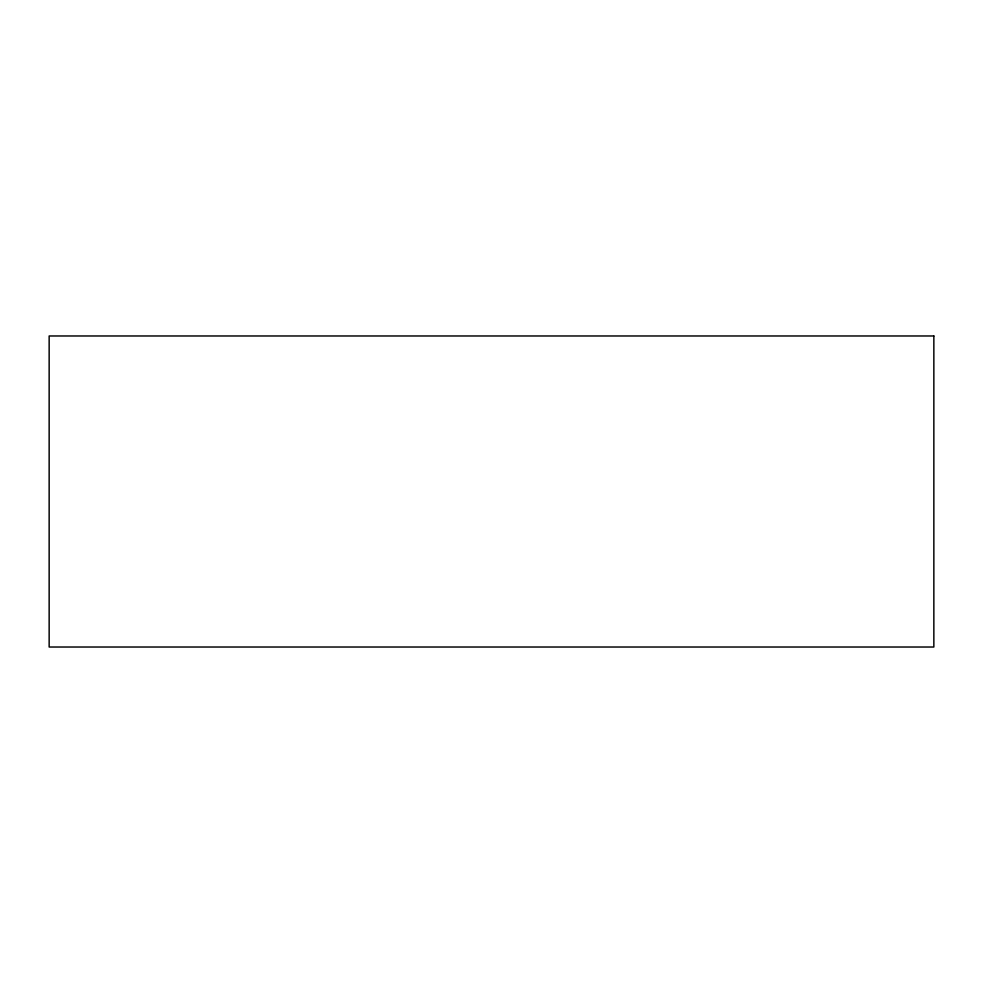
<?xml version="1.0" encoding="UTF-8"?>
<svg xmlns="http://www.w3.org/2000/svg" width="983" height="983" viewBox="0 0 983 983"><rect width="100%" height="100%" fill="white"/><g stroke="black" fill="none" stroke-linecap="round" stroke-linejoin="round"><path stroke-width="1.47" d="M933.85 335.977L49.15 335.977L49.15 647.023L933.85 647.023L933.85 335.977"/></g></svg>
